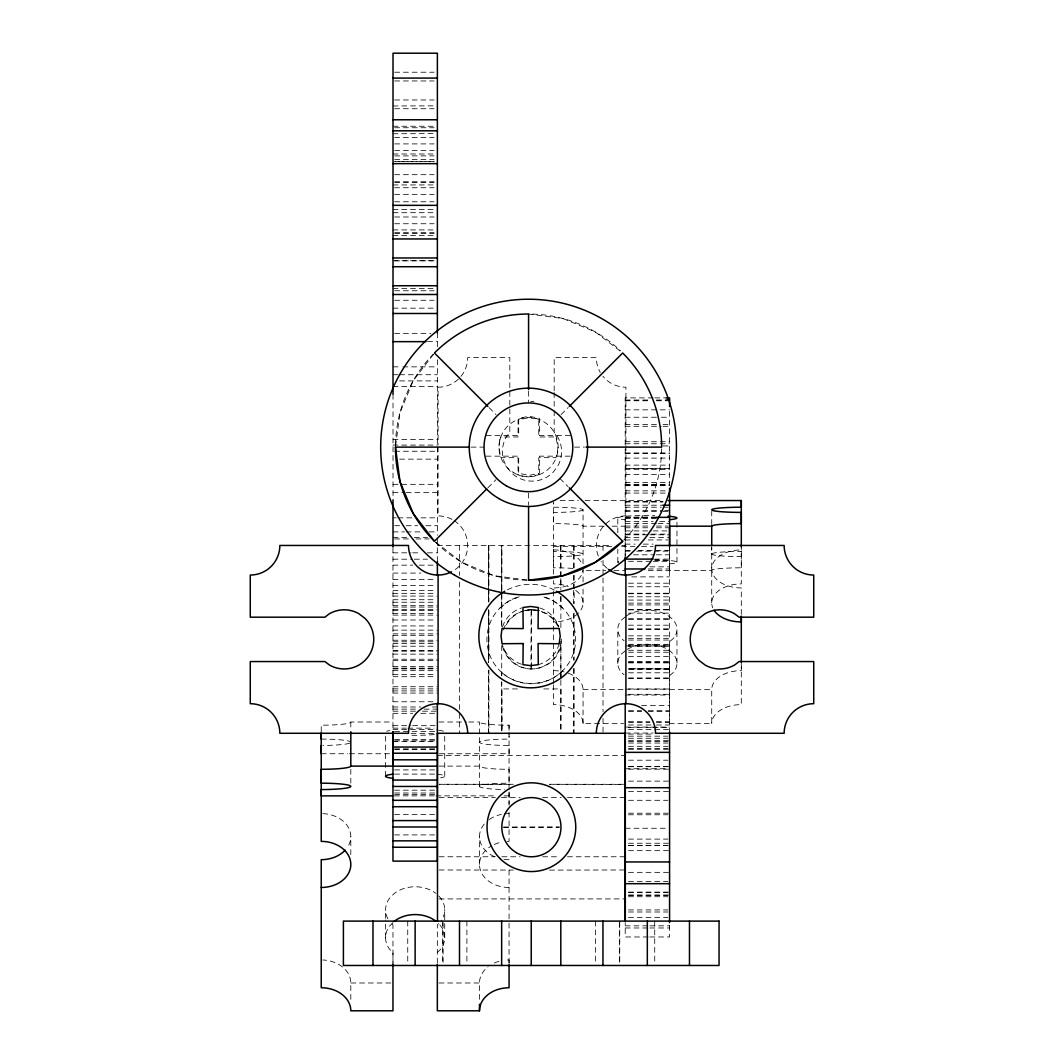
<?xml version="1.0" encoding="UTF-8"?>
<svg xmlns="http://www.w3.org/2000/svg" width="1064" height="1064" viewBox="0 0 1064 1064"><rect width="100%" height="100%" fill="white"/><g stroke="black" fill="none" stroke-linecap="round" stroke-linejoin="round"><path stroke-width="0.75" stroke-dasharray="5 3.75" d="M350.814 999.349L350.814 982.99A29.579 23.049 0 0 0 322.778 959.981M350.814 854.618L350.814 836.636M350.814 783.104L350.814 768.408M385.567 937.903L385.567 919.908M385.567 918.272L385.567 910.092M385.567 776.201L385.567 735.37M392.962 963.598L392.962 924.802L389.703 921.584M437.331 963.066L437.331 924.855L439.126 922.98M444.725 937.344L444.725 909.534M444.725 776.281L444.725 735.437M479.478 999.349L479.478 982.99A29.579 23.049 0 0 1 488.137 966.697M479.478 864.434L479.478 836.636M479.478 786.376L479.478 722.004L468.133 722.004M501.716 626.497L501.716 595.082M501.716 593.419L501.716 545.46L501.716 626.909M509.058 963.093L509.058 920.36M509.058 918.857L509.058 867.865M509.058 812.125L509.058 841.385A29.579 23.049 0 0 0 504.429 841.677M509.058 805.275L509.058 791.975M509.058 789.568L509.058 725.196A29.579 3.192 0 0 1 479.478 722.004M553.48 684.777L553.48 704.621A29.579 19.019 0 0 1 583.059 723.64L623.584 723.64M553.48 683.58L553.48 587.94A29.579 19.019 0 0 0 582.992 570.158M553.48 574.188L553.48 502.195M560.874 680.375L560.741 733.282M560.874 679.125L560.874 644.651M583.059 723.64L583.059 689.645A29.579 19.019 0 0 0 568.269 673.179M583.059 602.916L583.059 588.339M583.059 581.875L583.059 568.921M583.059 563.84L583.059 509.816A29.579 2.58 0 0 0 553.48 507.235L553.48 503.219M617.812 663.497L617.812 629.516M617.812 562.231L617.812 549.13M617.812 532.771L617.812 518.035M625.206 555.687L625.206 519.684L621.948 519.312A29.579 2.58 0 0 1 621.589 516.745L626.217 516.2A29.579 2.58 0 0 1 654.692 515.508M669.575 570.384L669.575 547.468M676.97 663.045L676.97 629.063M676.97 562.164L676.97 521.24M626.217 616.003A29.579 19.019 0 0 1 665.106 614.061A29.579 19.019 0 0 1 673.179 638.6L669.575 641.698L669.575 723.64L711.723 723.64L711.723 689.645A29.579 19.019 0 0 1 741.302 670.639L741.302 664.029M711.723 602.916L711.723 547.468L711.723 554.012A29.579 2.58 0 0 0 741.302 556.592M711.723 524.552L711.723 511.452M741.302 663.271L741.302 704.621A29.579 19.019 0 0 0 711.723 723.64M741.302 614.394L741.302 587.94A29.579 19.019 0 0 1 711.723 568.921A29.579 19.019 0 0 1 741.302 549.915M501.716 606.626L501.743 591.757M501.756 590.094L501.849 545.46M530.949 668.95L531.109 609.858M560.874 672.129L560.861 678.739L560.874 644.292M433.447 354.312L413.298 380.566L399.998 412.659L395.462 447.119A133.106 133.106 0 0 1 433.301 354.166M392.962 922.581L389.344 926.332A29.579 23.049 0 0 0 389.703 949.381L392.962 952.599L392.962 962.308M437.331 952.666L440.935 948.902A29.579 23.049 0 0 0 437.903 922.9M487.897 487.778L496.037 479.651M561.1 414.574L568.07 407.605M625.206 616.881L621.589 619.98A29.579 19.019 0 0 0 621.948 638.985L624.116 640.767M625.206 650.862L621.589 653.961A29.579 19.019 0 0 0 621.948 672.98L624.116 674.749M669.575 675.68L673.179 672.581A29.579 19.019 0 0 0 665.718 648.348A29.579 19.019 0 0 0 627.321 649.306M499.92 608.01L509.111 600.947L519.804 596.518A44.369 44.369 0 0 0 494.946 664.827A44.369 44.369 0 0 0 567.631 664.827A44.369 44.369 0 0 0 542.773 596.518L553.48 600.947L562.67 608.01M562.67 670.746C545.978 687.65 516.612 687.65 499.92 670.746M525.403 610.55L531.641 609.805L539.315 610.709L546.484 613.582A29.579 29.579 0 0 1 558.866 627.015M669.575 563.88L673.179 563.468A29.579 2.58 0 0 0 654.692 559.704M503.538 827.007L559.345 826.848M394.664 72.219L434.099 72.219M394.664 80.957L434.099 80.957M394.664 99.976L434.099 99.976M393.015 105.974L434.099 105.841M394.664 108.728L434.099 108.728M393.015 126.244L434.099 126.244M394.664 127.746L434.099 127.746M393.015 133.745L434.099 133.612M394.664 137.469L434.099 137.469M394.664 143.906L434.099 143.906M394.664 150.529L434.099 150.529M393.015 154.001L434.099 154.001M394.664 155.889L434.099 155.889M394.664 159.64L434.099 159.64M394.664 174.682L434.099 174.682M394.664 181.771L434.099 181.771M394.664 182.37L434.099 182.37M393.015 184.937L434.099 184.937M394.664 187.743L434.099 187.743M394.664 194.353L434.099 194.353M394.664 201.774L434.099 201.774M393.015 209.502L434.099 209.502M393.015 212.694L434.099 212.694M394.664 216.99L434.099 216.99M394.664 223.746L434.099 223.746M393.015 229.93L434.099 229.93M394.664 232.963L434.099 232.963M394.664 233.096L434.099 233.096M393.015 235.543L434.099 235.543M393.015 260.72L434.099 260.72M394.664 260.853L434.099 260.853M393.015 288.49L434.099 288.623M394.664 290.751L434.099 290.751M394.664 300.274L434.099 300.274M393.015 308.161L434.099 308.161M394.664 333.351L430.814 333.351M427.529 341.65L437.384 341.65M393.015 366.854L401.234 366.854M402.87 366.854L437.384 366.854M393.015 374.728L397.949 374.728M399.585 374.728L437.384 374.728M399.585 380.912L437.384 380.912M393.015 386.525L437.384 386.525M653.136 397.896L625.206 397.896L625.206 559.677M654.786 397.896L666.29 397.896M625.206 400.011L649.851 400.011M656.422 400.011L666.29 400.011M625.206 400.769L649.851 400.769M656.422 400.769L667.926 400.769M625.206 409.839L669.575 409.839M625.206 417.248L659.707 417.248M661.356 417.248L669.575 417.248M625.206 424.509L656.422 424.509M663.005 424.509L669.575 424.509M625.206 426.305L661.356 426.305M663.005 426.305L669.575 426.305M486.195 435.455L518.7 435.455L518.7 418.352L529.047 416.237L539.408 418.352L539.408 435.455L571.913 435.455M393.015 439.472L437.384 439.472M625.206 441.733L669.575 441.733M625.206 443.755L669.575 443.755M393.015 445.084L437.384 445.084M663.005 445.949L669.575 445.949M471.059 447.119L484.2 447.119M574.573 447.119L584.442 447.119M394.664 451.256L437.384 451.256M625.206 452.945L669.575 452.945M625.206 453.623L669.575 453.623M486.048 456.163L518.7 456.163L518.7 473.267L529.047 475.395L539.408 473.267L539.408 456.163L572.06 456.163M625.206 458.105L669.575 458.105M399.585 459.143L437.384 459.143M625.206 465.128L669.575 465.128M625.206 469.317L669.575 469.317M625.206 474.464L669.575 474.464M625.206 482.378L669.575 482.378M393.015 484.333L437.384 484.333M625.206 484.785L669.575 484.785M625.206 484.984L669.575 484.984M625.206 485.689L669.575 485.689L669.575 411.396M625.206 490.837L667.926 490.837M393.015 492.632L404.519 492.632M406.155 492.632L437.384 492.632M625.206 493.071L669.575 493.071M560.13 500.546L578.404 500.546M585.054 500.546L663.178 500.546M625.206 501.357L663.005 501.357M625.206 502.048L663.005 502.048M625.206 505.214L663.005 505.214M625.206 507.209L661.356 507.209M663.005 507.209L667.926 507.209M625.206 510.6L663.005 510.6M664.641 510.6L669.575 510.6M625.206 511.398L661.356 511.398M663.005 511.398L667.926 511.398M625.206 517.117L656.422 517.117M625.206 517.343L656.422 517.343M393.015 517.836L396.3 517.836M397.949 517.836L414.375 517.836M420.945 517.836L437.384 517.836M625.206 517.729L656.422 517.729M625.206 518.421L656.422 518.421M625.206 521.373L653.136 521.373M659.707 521.373L669.575 521.373M625.206 523.581L656.422 523.581M658.071 523.581L669.575 523.581M394.664 525.709L399.585 525.709M406.155 525.709L417.66 525.709M425.879 525.709L437.384 525.709M625.206 526.055L649.851 526.055M656.422 526.055L667.926 526.055M604.126 526.188L583.059 526.188A29.579 2.58 0 0 0 553.48 523.608L553.48 512.396A29.579 2.58 0 0 0 583.059 509.816M612.239 526.188L625.206 526.188M625.206 527.771L649.851 527.771M656.422 527.771L669.575 527.771M625.206 530.923L651.501 530.923M653.136 530.923L669.575 530.923M393.015 531.894L404.519 531.894M406.155 531.894L420.945 531.894M429.164 531.894L437.384 531.894M625.206 534.101L644.917 534.101M651.501 534.101L667.926 534.101M625.206 534.793L648.215 534.793M649.851 534.793L669.575 534.793M625.206 537.4L641.632 537.4M649.851 537.4L669.575 537.4M393.015 537.506L407.805 537.506M414.375 537.506L427.529 537.506M394.598 538.943L409.387 538.943M415.971 538.943L429.111 538.943M625.206 539.953L641.632 539.953M648.215 539.953L667.926 539.953M625.206 544.13L635.062 544.13M643.281 544.13L653.136 544.13M437.384 545.46L612.013 545.46M621.881 545.46L625.206 545.46M611.654 546.351L553.48 546.351L553.48 551.445A29.579 2.58 0 0 1 583.059 554.012A29.579 2.58 0 0 1 553.48 556.592L553.48 567.804A29.579 2.58 0 0 1 574.387 568.562M621.629 546.351L634.915 546.351M641.565 546.351L653.203 546.351M625.206 550.46L631.777 550.46M638.347 550.46L669.575 550.46M625.206 551.165L630.127 551.165M636.711 551.165L669.575 551.165M392.962 552.828L411.037 552.828M412.672 552.828L420.892 552.828M427.462 552.828L437.331 552.828M633.426 554.809L654.786 554.809M656.422 554.809L669.575 554.809M654.786 559.105L669.575 559.105M392.962 559.198L412.672 559.198M414.322 559.198L427.462 559.198M654.786 560.502L669.575 560.502M628.492 561.313L651.501 561.313M653.136 561.313L669.575 561.313M392.962 565.157L412.672 565.157M419.256 565.157L437.331 565.157M649.851 566.833L669.575 566.833M648.215 568.974L669.575 568.974M586.291 570.384L605.749 570.384M613.862 570.384L625.206 570.384M648.215 570.384L711.723 570.384A29.579 2.58 0 0 1 741.302 567.804L741.302 546.351L741.302 583.897A29.579 19.019 0 0 0 712.734 607.823M392.962 573.084L420.892 573.084M631.777 576.874L669.575 576.874M392.962 579.468L435.681 579.468M628.492 583.205L669.575 583.205M392.962 585.426L435.681 585.426M628.492 586.756L669.575 586.756M393.015 590.453L435.735 590.453M628.492 593.247L669.575 593.247M392.962 593.34L435.681 593.34M628.492 593.739L669.575 593.739M393.015 596.066L437.384 596.066M628.492 596.798L669.575 596.798M392.962 599.724L435.681 599.724M628.492 600.069L669.575 600.069M393.015 602.237L435.735 602.237M628.492 603.128L669.575 603.208M628.492 604.951L669.575 604.951M392.962 605.682L437.331 605.682M392.962 607.065L437.331 607.065M628.492 609.619L669.575 609.619M392.962 609.885L437.331 609.885M628.492 609.885L669.575 609.885M393.015 610.124L435.735 610.124M628.492 613.157L669.575 613.157M392.962 613.609L435.681 613.609M392.962 615.112L437.331 615.112M628.492 618.689L669.575 618.689M628.492 619.487L669.575 619.487M392.962 619.993L435.681 619.993M628.492 625.193L669.575 625.193M392.962 625.938L435.681 625.938M628.492 628.837L669.575 628.837M628.492 629.529L669.575 629.529M392.962 630.141L437.331 630.141M392.962 633.865L437.331 633.865M393.015 635.328L435.735 635.328M628.492 635.86L669.575 635.86M628.492 638.347L669.575 638.347M392.962 640.249L437.331 640.249M628.492 640.049L669.575 640.049M393.015 641.792L435.735 641.792M393.015 643.614L435.735 643.614M628.492 644.332L669.575 644.332M628.492 645.21L669.575 645.21M625.206 645.901L669.575 645.901M392.962 646.207L435.681 646.207M628.492 646.34L669.575 646.34M392.962 650.41L437.331 650.41M628.492 650.277L669.575 650.277M392.962 651.168L437.331 651.168M628.492 652.232L669.575 652.232M392.962 654.134L437.331 654.134M628.492 656.422L669.575 656.422M392.962 659.228L437.331 659.228M392.962 660.505L437.331 660.505M628.492 661.582L669.575 661.582M628.492 662.274L669.575 662.274M628.492 662.885L669.575 662.885M392.962 666.463L437.331 666.463M393.015 668.126L435.735 668.126M392.962 668.618L437.331 668.618M628.492 668.604L669.575 668.604M393.015 668.95L435.735 668.87M628.492 669.389L669.575 669.389M392.962 670.666L437.331 670.666M628.492 672.794L669.575 672.794M392.962 674.39L435.681 674.39M393.015 676.691L435.735 676.691M628.492 677.941L669.575 677.941M628.492 678.646L669.575 678.646M392.962 686.732L437.331 686.732M392.962 688.874L437.331 688.874M517.463 688.927L501.836 688.927L501.915 731.646L501.743 682.051M543.757 688.927L560.981 688.927L560.981 731.646M628.492 688.98L669.575 688.98M625.206 689.166L669.575 689.166M583.059 689.645L623.584 689.645M669.575 689.645L711.723 689.645M392.962 690.922L437.331 690.922M392.962 693.076L437.331 693.076M628.492 694.313L669.575 694.313M625.206 695.018L669.575 695.018M393.015 701.761L435.735 701.761M641.632 705.525L669.575 705.525M392.962 706.988L420.892 706.988M432.396 706.988L437.331 706.988M392.962 709.129L415.971 709.129M424.177 709.129L437.331 709.129M628.492 710.686L641.632 710.686M648.215 710.686L669.575 710.686M392.962 711.191L415.971 711.191M422.541 711.191L437.331 711.191M628.492 711.377L641.632 711.377M648.215 711.377L669.575 711.377M392.962 713.332L412.672 713.332M420.892 713.332L435.681 713.332M321.235 731.726L321.235 725.196A29.579 3.192 0 0 0 350.814 722.004L392.962 722.004M438.953 722.004L466.511 722.004M628.492 721.897L649.851 721.991M656.422 721.897L669.575 721.991M628.492 722.137L649.851 722.137M656.422 722.137L669.575 722.137M628.492 724.996L654.786 724.996M656.422 724.996L669.575 724.996M392.962 725.675L411.037 725.675M412.672 725.675L437.331 725.675M625.206 727.071L669.575 727.071M628.492 727.47L651.501 727.47M653.136 727.47L669.575 727.47M393.015 728.148L406.155 728.148M407.805 728.148L434.099 728.148M392.962 729.399L437.331 729.399M628.492 729.399L669.575 729.399M394.598 731.447L437.331 731.447M625.206 733.056L653.136 733.056M411.037 733.601L437.331 733.601M628.492 734.08L653.136 734.08M628.492 736.168L667.926 736.168M628.492 738.27L667.926 738.27M394.598 739.546L435.681 739.546M628.492 740.664L669.575 740.664M394.598 740.837L435.681 740.837M393.015 741.435L434.099 741.435M628.492 741.568L667.926 741.568M628.492 743.044L667.926 743.044M628.492 746.33L667.926 746.33M628.492 748.737L667.926 748.737M394.598 748.896L435.681 748.896M628.492 749.176L669.575 749.176M394.598 749.654L437.331 749.654M321.235 753.738L347.822 753.738M349.484 753.738L391.047 753.738M439.246 753.738L509.058 753.738L509.058 745.452A29.579 3.192 0 0 1 479.478 742.26A29.579 3.192 0 0 1 509.058 739.081L509.058 735.995M437.49 755.467L625.313 755.467M628.492 760.201L667.926 760.201M438.953 766.107L479.478 766.107A29.579 3.192 0 0 0 509.058 769.299L509.058 783.184A29.579 3.192 0 0 0 479.571 786.123A29.579 3.192 0 0 0 504.429 789.528M628.492 766.585L667.926 766.585M628.492 766.692L669.575 766.692M625.206 768.727L667.926 768.727M628.492 769.179L669.575 769.179M394.598 769.924L437.331 769.924M394.598 774.113L435.681 774.113M628.492 781.136L669.575 781.136M394.598 790.18L437.331 790.18M628.492 791.51L669.575 791.51M394.598 792.999L435.681 792.999M394.598 794.382L435.681 794.382M394.372 795.872L434.258 795.872M435.921 795.872L495.758 795.872M504.07 795.872L509.058 795.872M439.139 797.628L495.372 797.628M501.503 797.628L520.176 797.628M542.627 797.628L561.3 797.628M567.431 797.628L625.313 797.628M628.492 800.301L667.926 800.301M628.492 813.202L669.575 813.202M394.598 814.638L437.331 814.638M628.492 814.758L667.926 814.758M625.206 828.258L667.926 828.258M394.598 834.908L435.681 834.908M628.492 839.11L667.926 839.11M628.492 843.247L669.575 843.247M628.492 845.375L667.926 845.375M628.492 845.574L667.926 845.574M628.492 850.655L669.575 850.655M439.139 856.773L495.372 856.773M501.929 856.773L520.176 856.773M542.627 856.773L559.664 856.773M567.431 856.773L625.313 856.773M439.139 869.98L513.327 870.059M549.476 870.113L625.313 869.98M628.492 872.347L669.575 872.347M628.492 881.537L667.926 881.537M628.492 892.098L669.575 892.098M628.492 892.643L667.926 892.643M628.492 894.97L669.575 894.97M628.492 895.423L667.926 895.423M628.492 896.726L667.926 896.726M439.153 898.92L625.313 898.92M628.492 909.933L667.926 909.933M628.492 911.994L667.926 911.994M628.492 917.487L667.926 917.487M625.206 925.84L648.215 925.84M649.851 925.84L669.575 925.84M625.206 927.981L648.215 927.981M649.851 927.981L669.575 927.981M648.215 936.972L625.206 936.972L625.206 922.594M649.851 936.972L669.575 936.972L669.575 924.137M350.814 982.99L391.339 982.99M438.953 982.99L479.478 982.99M503.538 827.38L559.345 827.539M530.949 609.805L538.61 610.723M526.933 580L494.122 575.677L462.015 562.377L435.761 542.241M438.528 730.223L440.935 730.569A29.579 3.192 0 0 1 443.808 731.34M437.331 774.166L440.935 774.685A29.579 3.192 0 0 1 440.576 777.877M620.059 350.987L595.122 331.848L563.016 318.548L528.569 314.013A133.106 133.106 0 0 1 620.325 350.694M489.068 407.605L496.037 414.574M559.943 478.481L568.07 486.62M560.741 545.46L560.808 576.874M560.808 578.523L560.834 588.445M560.848 596.705L560.874 606.626M531.481 609.858L531.641 668.95M501.716 672.129L501.716 675.427M669.575 544.436L669.575 730.928M654.719 921.105L654.719 962.189M619.74 921.105L619.74 962.189M619.368 922.754L619.368 962.189M603.022 545.46L603.022 553.772M603.022 560.422L603.022 711.683M603.022 718.333L603.022 733.282M595.561 921.105L595.561 962.189M574.148 545.46L574.148 568.735M574.148 575.145L574.148 603.647M574.068 613.05L574.148 660.159M574.148 668.458L574.068 733.282M573.669 545.46L573.669 568.735M573.669 575.385L573.669 588.685M573.669 590.347L573.669 603.647M573.669 613.609L573.669 660.159M573.669 668.458L573.669 733.282M560.874 545.46L560.874 589.788M560.874 596.345L560.874 628.571M554.184 390.834L554.184 357.637L596.332 357.637A29.579 29.579 0 0 0 600.296 372.427M554.184 392.496L554.184 409.095M554.184 410.744L554.184 432.33L557.43 436.453A29.579 29.579 0 0 1 557.789 466.032L553.16 472.217A29.579 29.579 0 0 1 511.345 472.722L506.57 466.657A29.579 29.579 0 0 1 506.211 437.078L509.816 432.25L509.816 357.637L467.668 357.637A29.579 29.579 0 0 1 438.089 387.216L438.089 444.952M553.48 580.625L553.48 583.897A29.579 19.019 0 0 1 568.269 586.45M528.569 391.246L528.569 402.751M528.569 493.124L528.569 504.629M509.058 725.196L509.058 734.453M509.058 792.72L509.058 803.998M509.058 963.213L509.058 959.941A29.579 23.049 0 0 0 504.429 960.233M501.716 645.649L501.716 675.84M501.716 681.758L501.716 733.282M488.921 545.46L488.921 601.985M488.921 610.284L488.921 661.821M488.921 670.121L488.921 733.282M488.576 601.985L488.509 545.46L488.376 601.985M466.897 921.105L466.897 962.189M459.568 545.46L459.568 575.385M459.568 582.035L459.568 733.282M443.089 922.754L443.089 962.189M442.717 921.105L442.717 962.189M438.089 446.601L438.089 515.894A29.579 29.579 0 0 1 452.878 519.844M437.384 332.979L437.384 347.476M437.384 359.712L437.384 535.312M437.331 538.943L437.331 562.816M407.738 921.105L407.738 962.189M393.015 394.265L393.015 499.295M392.962 547.8L392.962 731.899M350.814 722.004L350.814 730.17M530.697 401.474A44.369 44.369 0 0 1 534.022 401.727M661.662 448.755A133.106 133.106 0 0 1 622.679 541.23M526.919 580.199A133.106 133.106 0 0 1 435.615 542.387M507.368 589.828A51.764 51.764 0 0 1 556.499 591.252M559.185 643.733A29.579 29.579 0 0 1 538.278 664.654M521.48 664.215A29.579 29.579 0 0 1 502.048 643.733M502.487 626.949A29.579 29.579 0 0 1 521.48 607.943M539.754 607.943A29.579 29.579 0 0 1 558.746 626.949M561.579 639.025A29.579 29.579 0 0 1 547.096 664.814L540.007 667.846A29.579 29.579 0 0 1 503.525 647.378M506.211 624.901A29.579 29.579 0 0 1 539.315 610.709M607.291 568.455A29.579 29.579 0 0 1 601.094 561.566M598.301 556.06A29.579 29.579 0 0 1 625.911 515.894L625.911 387.216A29.579 29.579 0 0 1 602.929 376.257M454.195 520.655A29.579 29.579 0 0 1 452.878 571.075M560.808 641.26A29.579 29.579 0 0 1 502.634 646.699M503.272 629.915A29.579 29.579 0 0 1 523.302 610.896M523.98 610.723A29.579 29.579 0 0 1 559.318 629.915M349.803 743.098A29.579 3.192 0 0 1 322.778 745.452M321.235 739.081A29.579 3.192 0 0 1 349.803 741.435M434.378 734.559A29.579 3.192 0 0 1 410.159 735.277M386.671 731.274A29.579 3.192 0 0 1 389.703 730.503M438.86 896.048A29.579 23.049 0 0 1 440.935 921.091M387.961 918.897A29.579 23.049 0 0 1 389.344 898.535L393.973 893.72A29.579 23.049 0 0 1 435.801 893.321M509.058 859.685A29.579 23.049 0 0 1 502.9 859.18M494.268 856.6A29.579 23.049 0 0 1 485.118 823.084M489.254 819.506A29.579 23.049 0 0 1 501.397 814.372M504.429 813.867A29.579 23.049 0 0 1 509.058 813.588M322.778 813.614A29.579 23.049 0 0 1 346.851 848.154M509.058 887.482A29.579 23.049 0 0 1 480.928 871.562A29.579 23.049 0 0 1 491.674 845.787M494.268 844.47A29.579 23.049 0 0 1 501.397 842.169M494.268 963.04A29.579 23.049 0 0 1 501.397 960.726M618.916 562.896A29.579 2.58 0 0 1 618.729 561.566M711.723 554.012A29.579 2.58 0 0 1 741.302 551.445M575.704 590.374A29.579 19.019 0 0 1 580.425 610.749A29.579 19.019 0 0 1 553.48 621.921M553.48 549.915A29.579 19.019 0 0 1 582.048 564M553.48 670.639A29.579 19.019 0 0 1 564.066 671.903M499.841 439.658L498.83 447.319L500.958 457.666L518.062 457.666L518.062 474.77L520.762 475.887L528.409 476.898L538.77 474.77L538.77 457.666L555.874 457.666L556.991 454.966L557.988 447.319L555.874 436.958L538.77 436.958L538.77 419.868L536.07 418.751L528.409 417.74L518.062 419.868L518.062 436.958L500.958 436.958L499.841 439.658M434.099 161.369L394.664 161.369L434.099 161.502M669.575 468.612L625.206 468.612L669.575 468.732M669.575 668.83L628.492 668.83L669.575 668.87M513.327 784.288L439.139 784.288L513.327 784.341M623.664 784.288L549.476 784.288L623.664 784.421M488.509 662.393L488.509 609.765L488.443 662.393M488.509 733.282L488.509 670.121L488.376 733.282M513.779 472.735A29.579 29.579 0 0 0 558.148 447.119A29.579 29.579 0 0 0 513.779 421.504A29.579 29.579 0 0 0 513.779 472.735"/><path stroke-width="1.5" d="M321.235 733.362L321.235 841.385A29.579 23.049 0 0 1 350.814 864.434A29.579 23.049 0 0 1 321.235 887.482M392.709 795.872L321.235 795.872L321.235 789.568A29.579 3.192 0 0 0 350.814 786.376A29.579 3.192 0 0 0 321.235 783.184L321.235 769.299A29.579 3.192 0 0 0 350.814 766.107L350.814 731.806M392.962 963.918L392.962 1010.8L350.814 1010.8A29.579 23.049 0 0 0 321.235 987.751L321.235 859.685A29.579 23.049 0 0 0 345.162 850.176M437.331 964.29L437.331 1010.8L479.478 1010.8A29.579 23.049 0 0 1 509.058 987.751L509.058 964.742M669.575 545.832L669.575 526.188L711.723 526.188A29.579 2.58 0 0 1 741.302 523.608L741.302 512.396A29.579 2.58 0 0 1 711.723 509.816A29.579 2.58 0 0 1 741.302 507.235L741.302 500.546L668.165 500.546M711.723 545.832L711.723 526.188M741.302 662.367L741.302 616.056M741.302 546.776L741.302 500.546M469.41 447.119L395.462 447.119L399.998 481.566L413.298 513.659L434.445 541.23L486.74 488.948M569.24 406.448L622.679 352.995A133.106 133.106 0 0 1 661.675 447.119L586.078 447.119M569.24 487.778L622.679 541.23L595.122 562.377L563.016 575.677L528.569 580.212L528.569 506.264M392.962 774.166L389.703 774.619A29.579 3.192 0 0 0 389.344 777.811L392.962 778.329M669.575 519.684L673.179 519.259A29.579 2.58 0 0 0 668.046 516.16M393.015 78.084L437.384 78.084M393.015 119.767L437.384 119.767M393.015 130.805L437.384 130.805M393.015 163.643L437.384 163.643M393.015 205.339L437.384 205.339M393.015 238.961L437.384 238.961M393.015 257.98L437.384 257.98M393.015 266.718L437.384 266.718M393.015 285.737L437.384 285.737M393.015 294.489L437.384 294.489M393.015 313.494L437.384 313.494M393.015 341.65L425.879 341.65M666.29 397.896L669.575 397.896L669.575 406.514M666.29 400.011L669.575 400.011M663.005 505.214L669.575 505.214M656.422 517.343L669.575 517.343M625.206 559.105L653.136 559.105M625.206 568.974L644.917 568.974M437.384 733.282L625.313 733.282L625.313 921.105M393.015 747.048L437.384 747.048M625.206 752.354L669.575 752.354M393.015 753.219L437.384 753.219M392.962 759.816L437.331 759.816M350.814 766.107L392.962 766.107L392.962 731.806L392.962 861.122L437.331 861.122L437.384 703.371M392.962 766.186L437.331 766.186M392.962 780.072L437.331 780.072M392.962 786.456L437.331 786.456M625.206 787.719L669.575 787.719M392.962 800.327L437.331 800.327M392.962 806.712L437.331 806.712M392.962 820.597L437.331 820.597M392.962 826.981L437.331 826.981M392.962 840.853L437.331 840.853M392.962 847.237L437.331 847.237M625.206 861.96L669.575 861.96M625.206 883.679L669.575 883.679M487.897 406.448L434.445 352.995A133.106 133.106 0 0 1 528.569 314.013L528.569 389.597M741.302 617.067L741.302 621.921A29.579 19.019 0 0 1 713.971 610.191M689.472 921.105L689.472 965.474M669.575 488.203L669.575 546.923M669.575 731.859L669.575 922.608M647.324 921.105L647.324 965.474M625.911 575.039L625.911 703.703A29.579 29.579 0 0 1 655.491 733.282L784.155 733.282A29.579 29.579 0 0 1 813.734 703.703L813.734 661.555L739.054 661.555L734.918 664.814A29.579 29.579 0 0 1 705.339 665.173L699.168 660.544A29.579 29.579 0 0 1 698.662 618.716L704.727 613.941A29.579 29.579 0 0 1 734.306 613.582L739.121 617.187L813.734 617.187L813.734 575.039A29.579 29.579 0 0 1 784.155 545.46L655.491 545.46A29.579 29.579 0 0 1 608.528 569.4M625.206 557.097L625.206 575.518M625.206 703.317L625.206 921.105M602.956 921.105L602.956 965.474M560.808 921.105L560.808 965.474M531.229 921.105L531.229 965.474M501.649 921.105L501.649 965.474M479.478 1004.256L479.478 1010.8M459.502 921.105L459.502 965.474M438.089 575.039L438.089 703.703A29.579 29.579 0 0 0 408.51 733.282L279.845 733.282A29.579 29.579 0 0 0 250.266 703.703L250.266 661.555L324.879 661.555L329.694 665.173A29.579 29.579 0 0 0 364.832 618.211L358.661 613.582A29.579 29.579 0 0 0 329.082 613.941L324.946 617.187L250.266 617.187L250.266 575.039A29.579 29.579 0 0 0 279.845 545.46L408.51 545.46A29.579 29.579 0 0 0 451.522 571.82M437.49 733.282L437.49 921.105M437.384 332.979L437.384 53.2L393.015 53.2L393.015 394.265M437.384 561.579L437.384 575.385M415.133 921.105L415.133 965.474M393.015 499.947L393.015 546.883M372.985 921.105L372.985 965.474M321.235 732.91L321.235 739.081M321.235 745.452L321.235 753.738M622.679 541.23A133.106 133.106 0 0 1 528.569 580.212M434.445 541.23A133.106 133.106 0 0 1 395.462 447.119M556.499 591.252A51.764 51.764 0 0 1 570.264 669.349A51.764 51.764 0 0 1 490.969 669.349A51.764 51.764 0 0 1 504.735 591.252M596.332 733.282A29.579 29.579 0 0 1 625.911 703.703M438.089 703.703A29.579 29.579 0 0 1 467.668 733.282M393.973 921.517A29.579 23.049 0 0 1 435.801 921.131M523.156 643.547L522.956 664.654L530.617 665.652L538.278 664.654L538.078 643.547L559.185 643.733L560.196 636.072L559.185 628.425L538.078 628.611L538.278 607.504L530.617 606.493L522.956 607.504L523.156 628.611L502.048 628.425L501.038 636.072L502.048 643.733L523.156 643.547M719.051 921.105L343.406 921.105L343.406 965.474L719.051 965.474L719.051 921.105M516.319 852.636A29.579 29.579 0 0 0 560.981 827.553A29.579 29.579 0 0 0 516.918 801.405A29.579 29.579 0 0 0 516.319 852.636M500.027 858.568A44.369 44.369 0 0 0 574.254 838.685A44.369 44.369 0 0 0 519.924 784.341A44.369 44.369 0 0 0 500.027 858.568M454.621 575.185A147.896 147.896 0 0 0 676.465 447.119A147.896 147.896 0 0 0 454.621 319.04A147.896 147.896 0 0 0 454.621 575.185M506.225 485.743A44.369 44.369 0 0 0 572.778 447.319A44.369 44.369 0 0 0 506.225 408.895A44.369 44.369 0 0 0 506.225 485.743M498.83 498.551A59.158 59.158 0 0 0 587.567 447.319A59.158 59.158 0 0 0 498.83 396.087A59.158 59.158 0 0 0 498.83 498.551"/></g></svg>
